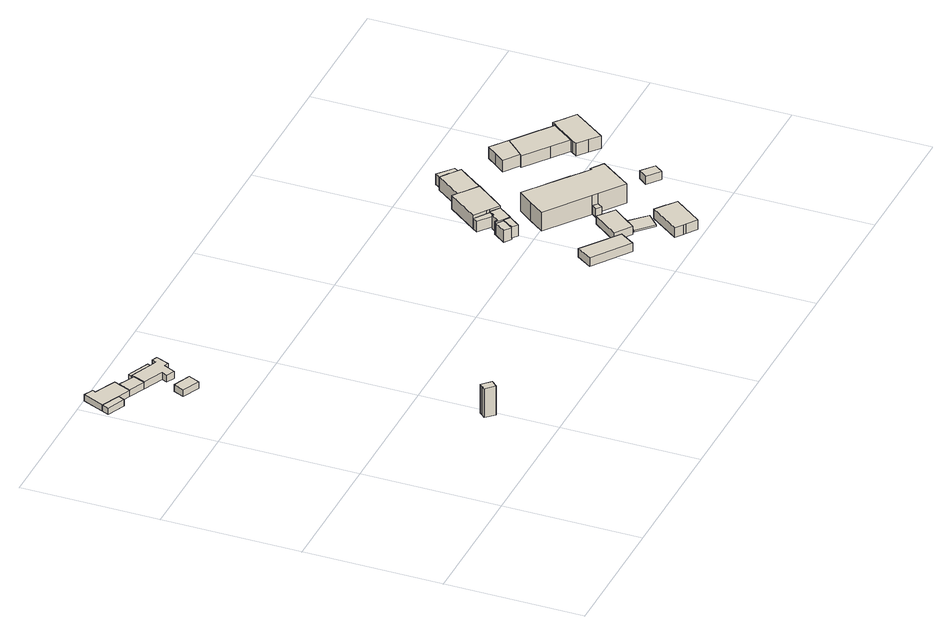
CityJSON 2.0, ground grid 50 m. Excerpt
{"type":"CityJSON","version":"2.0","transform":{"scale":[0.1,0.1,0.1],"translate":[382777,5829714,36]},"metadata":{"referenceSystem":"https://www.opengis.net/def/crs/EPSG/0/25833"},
"CityObjects":{
"building1":{"type":"Building","attributes":{"Gemeindeschluessel":"11000012","BezugspunktDach":"2200","function":"31001_2523","measuredHeight":11.24,"storeysAboveGround":1},"address":[{"country":"Germany","locality":"Berlin","thoroughfareNumber":"78 (16)","thoroughfareName":"Ruppiner Chaussee"}],"geometry":[{"type":"Solid","lod":"1","boundaries":[[[[0,1,2,3,4,5]],[[6,7,8,9,10,11]],[[6,11,5,4]],[[7,6,4,3]],[[8,7,3,2]],[[9,8,2,1]],[[10,9,1,0]],[[11,10,0,5]]]]}]},
"building2":{"type":"Building","attributes":{"Gemeindeschluessel":"11000012","function":"31001_2000"},"address":[{"country":"Germany","locality":"Berlin","thoroughfareNumber":"80 (3)","thoroughfareName":"Ruppiner Chaussee"}],"children":["building2-1","building2-2","building2-3","building2-4","building2-5"]},
"building2-1":{"type":"BuildingPart","attributes":{"BezugspunktDach":"2200","measuredHeight":3.24,"storeysAboveGround":1},"parents":["building2"],"geometry":[{"type":"MultiSurface","lod":"1","boundaries":[[[12,13,14,15,16,17,18,19,20,21,22,23,24,25]],[[26,27,28,29,30,31,32,33,34,35,36,37,38,39]],[[40,41,25,24]],[[27,42,40,26,24,23]],[[28,27,23,22]],[[43,44,28,22,21]],[[30,29,21,20]],[[31,30,20,19]],[[32,31,19,18]],[[33,32,18,17]],[[34,33,17,16]],[[35,34,16,15]],[[36,35,15,14]],[[37,36,14,13]],[[38,37,13,12]],[[39,38,12,25]],[[26,39,41,40]],[[26,40,42,27,45]],[[29,28,44,43]]]}]},
"building2-2":{"type":"BuildingPart","attributes":{"BezugspunktDach":"2200","measuredHeight":2.3,"storeysAboveGround":1},"parents":["building2"],"geometry":[{"type":"Solid","lod":"1","boundaries":[[[[43,46,47,44]],[[48,49,29,28]],[[48,28,44,47]],[[49,48,47,46]],[[29,49,46,43]],[[28,29,43,44]]]]}]},
"building2-3":{"type":"BuildingPart","attributes":{"BezugspunktDach":"2200","measuredHeight":2.64,"storeysAboveGround":1},"parents":["building2"],"geometry":[{"type":"MultiSurface","lod":"1","boundaries":[[[41,42,50,51]],[[52,27,39,53]],[[52,53,51,50],[52,54,55,53]],[[27,52,50,42]],[[53,39,41,51]],[[54,52,53,55]],[[39,56,26,40,41]],[[42,40,26,27]]]}]},
"building2-4":{"type":"BuildingPart","attributes":{"BezugspunktDach":"2200","measuredHeight":2.42,"storeysAboveGround":1},"parents":["building2"],"geometry":[{"type":"Solid","lod":"1","boundaries":[[[[57,55,54,58,59,60,61,62]],[[63,64,65,66,52,53,67,68]],[[63,68,62,61]],[[64,63,61,60]],[[65,64,60,59]],[[66,65,59,58]],[[52,66,58,54]],[[67,53,55,57]],[[53,52,54,55]],[[57,62,68,67]]]]}]},
"building2-5":{"type":"BuildingPart","attributes":{"BezugspunktDach":"2200","measuredHeight":2.42,"storeysAboveGround":1},"parents":["building2"],"geometry":[{"type":"Solid","lod":"1","boundaries":[[[[69,57,62,70]],[[68,67,71,72]],[[68,72,70,62]],[[71,67,57,69]],[[72,71,69,70]],[[67,68,62,57]]]]}]},
"building3":{"type":"Building","attributes":{"Gemeindeschluessel":"11000012","BezugspunktDach":"2200","function":"31001_2000","measuredHeight":2.71,"storeysAboveGround":1},"address":[{"country":"Germany","locality":"Berlin","thoroughfareNumber":"80 (1)","thoroughfareName":"Ruppiner Chaussee"}],"geometry":[{"type":"Solid","lod":"1","boundaries":[[[[73,74,75,76]],[[77,78,79,80]],[[77,80,76,75]],[[78,77,75,74]],[[79,78,74,73]],[[80,79,73,76]]]]}]},
"building4":{"type":"Building","attributes":{"Gemeindeschluessel":"11000012","BezugspunktDach":"2200","function":"31001_2720","measuredHeight":3.34,"storeysAboveGround":1},"address":[{"country":"Germany","locality":"Berlin","thoroughfareNumber":"78 (6)","thoroughfareName":"Ruppiner Chaussee"}],"geometry":[{"type":"Solid","lod":"1","boundaries":[[[[81,82,83,84]],[[85,86,87,88]],[[85,88,84,83]],[[86,85,83,82]],[[87,86,82,81]],[[88,87,81,84]]]]}]},
"building5":{"type":"Building","attributes":{"Gemeindeschluessel":"11000012","BezugspunktDach":"2200","function":"51009_1610","measuredHeight":4.54,"storeysAboveGround":0},"address":[{"country":"Germany","locality":"Berlin"}],"geometry":[{"type":"Solid","lod":"1","boundaries":[[[[89,90,91,92]],[[93,94,95,96]],[[93,96,92,91]],[[94,93,91,90]],[[95,94,90,89]],[[96,95,89,92]]]]}]},
"building6":{"type":"Building","attributes":{"Gemeindeschluessel":"11000012","function":"51009_1610"},"address":[{"country":"Germany","locality":"Berlin"}],"children":["building6-1","building6-2"]},
"building6-1":{"type":"BuildingPart","attributes":{"BezugspunktDach":"2200","measuredHeight":5.1,"storeysAboveGround":0},"parents":["building6"],"geometry":[{"type":"Solid","lod":"1","boundaries":[[[[97,98,99,100,101,102,103,104,105]],[[106,107,108,109,110,111,112,113,114]],[[106,114,105,104]],[[107,106,104,103]],[[108,107,103,102]],[[109,108,102,101]],[[110,109,101,100]],[[111,110,100,99]],[[112,111,99,98]],[[113,112,98,97]],[[114,115,116,113,97,105]],[[113,116,115,114]]]]}]},
"building6-2":{"type":"BuildingPart","attributes":{"BezugspunktDach":"2200","measuredHeight":5.05,"storeysAboveGround":0},"parents":["building6"],"geometry":[{"type":"Solid","lod":"1","boundaries":[[[[117,116,115,118]],[[114,113,119,120]],[[114,120,118,115]],[[119,113,116,117]],[[120,119,117,118]],[[115,116,113,114]]]]}]},
"building7":{"type":"Building","attributes":{"Gemeindeschluessel":"11000012","BezugspunktDach":"2200","function":"51009_1611","measuredHeight":3.15,"storeysAboveGround":0},"address":[{"country":"Germany","locality":"Berlin"}],"geometry":[{"type":"Solid","lod":"1","boundaries":[[[[121,122,123,124]],[[125,126,127,128]],[[125,128,124,123]],[[126,125,123,122]],[[127,126,122,121]],[[128,127,121,124]]]]}]},
"building8":{"type":"Building","attributes":{"Gemeindeschluessel":"11000012","BezugspunktDach":"2200","function":"51009_1611","measuredHeight":0.417,"storeysAboveGround":0},"address":[{"country":"Germany","locality":"Berlin"}],"geometry":[{"type":"Solid","lod":"1","boundaries":[[[[129,130,131,132]],[[133,134,135,136]],[[133,136,132,131]],[[134,133,131,130]],[[135,134,130,129]],[[136,135,129,132]]]]}]},
"building9":{"type":"Building","attributes":{"Gemeindeschluessel":"11000012","function":"31001_2720"},"address":[{"country":"Germany","locality":"Berlin","thoroughfareNumber":"78 (3)","thoroughfareName":"Ruppiner Chaussee"}],"children":["building9-1","building9-2"]},
"building9-1":{"type":"BuildingPart","attributes":{"BezugspunktDach":"2200","measuredHeight":6.36,"storeysAboveGround":1},"parents":["building9"],"geometry":[{"type":"MultiSurface","lod":"1","boundaries":[[[137,138,139,140,141,142,143,144]],[[145,146,147,148,149,150,151,152]],[[145,152,144,143]],[[146,145,143,142]],[[147,146,142,141]],[[148,147,141,140]],[[149,148,140,139]],[[150,149,139,138]],[[153,154,150,138,137]],[[155,153,151,137,144]],[[151,150,154,153]],[[152,151,153,155]]]}]},
"building9-2":{"type":"BuildingPart","attributes":{"BezugspunktDach":"2200","measuredHeight":4.23,"storeysAboveGround":1},"parents":["building9"],"geometry":[{"type":"MultiSurface","lod":"1","boundaries":[[[156,157,154,155,158]],[[152,150,159,160,161]],[[152,161,158,155]],[[159,150,154,157]],[[160,159,157,156]],[[161,160,156,158]],[[162,150,151,153,154]],[[152,155,153,163,151]]]}]},
"building10":{"type":"Building","attributes":{"Gemeindeschluessel":"11000012","BezugspunktDach":"2200","function":"51009_1611","measuredHeight":4.18,"storeysAboveGround":0},"address":[{"country":"Germany","locality":"Berlin"}],"geometry":[{"type":"Solid","lod":"1","boundaries":[[[[164,165,166,167,168,169,170,171]],[[172,173,174,175,176,177,178,179]],[[172,179,171,170]],[[173,172,170,169]],[[174,173,169,168]],[[175,174,168,167]],[[176,175,167,166]],[[177,176,166,165]],[[178,177,165,164]],[[179,178,164,171]]]]}]},
"building11":{"type":"Building","attributes":{"Gemeindeschluessel":"11000012","BezugspunktDach":"2200","function":"51009_1610","measuredHeight":3.31,"storeysAboveGround":0},"address":[{"country":"Germany","locality":"Berlin"}],"geometry":[{"type":"Solid","lod":"1","boundaries":[[[[180,181,182,183]],[[184,185,186,187]],[[184,187,183,182]],[[185,184,182,181]],[[186,185,181,180]],[[187,186,180,183]]]]}]},
"building12":{"type":"Building","attributes":{"Gemeindeschluessel":"11000012","function":"31001_2720"},"address":[{"country":"Germany","locality":"Berlin","thoroughfareNumber":"78 (2)","thoroughfareName":"Ruppiner Chaussee"}],"children":["building12-1","building12-2"]},
"building12-1":{"type":"BuildingPart","attributes":{"BezugspunktDach":"2200","measuredHeight":8.93,"storeysAboveGround":2},"parents":["building12"],"geometry":[{"type":"MultiSurface","lod":"1","boundaries":[[[188,189,190,191,192,193,194,195,196,197,198,199]],[[200,201,202,203,204,205,206,207,208,209,210,211]],[[200,211,199,198]],[[201,200,198,197]],[[202,201,197,196]],[[212,213,202,196,195]],[[204,203,195,194]],[[205,204,194,193]],[[206,205,193,192]],[[207,206,192,191]],[[208,207,191,190]],[[209,208,190,189]],[[210,209,189,188]],[[211,210,188,199]],[[214,203,202,213,212]]]}]},
"building12-2":{"type":"BuildingPart","attributes":{"BezugspunktDach":"2200","measuredHeight":6.34,"storeysAboveGround":2},"parents":["building12"],"geometry":[{"type":"Solid","lod":"1","boundaries":[[[[212,215,216,213]],[[217,218,203,202]],[[217,202,213,216]],[[218,217,216,215]],[[203,218,215,212]],[[202,203,212,213]]]]}]},
"building13":{"type":"Building","attributes":{"Gemeindeschluessel":"11000012","BezugspunktDach":"2200","function":"31001_2463","measuredHeight":5.71,"storeysAboveGround":1},"address":[{"country":"Germany","locality":"Berlin","thoroughfareNumber":"78 (4)","thoroughfareName":"Ruppiner Chaussee"}],"geometry":[{"type":"Solid","lod":"1","boundaries":[[[[219,220,221,222,223,224,225,226]],[[227,228,229,230,231,148,232,146]],[[227,146,226,225]],[[228,227,225,224]],[[229,228,224,223]],[[230,229,223,222]],[[231,230,222,221]],[[148,231,221,220]],[[232,148,220,219]],[[146,232,219,226]]]]}]},
"building14":{"type":"Building","attributes":{"Gemeindeschluessel":"11000012","BezugspunktDach":"2200","function":"31001_2723","measuredHeight":5,"storeysAboveGround":1},"address":[{"country":"Germany","locality":"Berlin","thoroughfareNumber":"78 (5)","thoroughfareName":"Ruppiner Chaussee"}],"geometry":[{"type":"Solid","lod":"1","boundaries":[[[[233,234,235,236]],[[237,238,239,240]],[[237,240,236,235]],[[238,237,235,234]],[[239,238,234,233]],[[240,239,233,236]]]]}]},
"building15":{"type":"Building","attributes":{"Gemeindeschluessel":"11000012","BezugspunktDach":"2200","function":"31001_2723","measuredHeight":3.12,"storeysAboveGround":1},"address":[{"country":"Germany","locality":"Berlin","thoroughfareNumber":"78 (7)","thoroughfareName":"Ruppiner Chaussee"}],"geometry":[{"type":"Solid","lod":"1","boundaries":[[[[241,242,243,244]],[[245,246,247,248]],[[245,248,244,243]],[[246,245,243,242]],[[247,246,242,241]],[[248,247,241,244]]]]}]},
"building16":{"type":"Building","attributes":{"name":"Forstamt Tegel","Gemeindeschluessel":"11000012","function":"31001_1223"},"address":[{"country":"Germany","locality":"Berlin","thoroughfareNumber":"78 (1)","thoroughfareName":"Ruppiner Chaussee"}],"children":["building16-1","building16-2"]},
"building16-1":{"type":"BuildingPart","attributes":{"BezugspunktDach":"2200","measuredHeight":5.82,"storeysAboveGround":1},"parents":["building16"],"geometry":[{"type":"MultiSurface","lod":"1","boundaries":[[[249,250,251,252,253,254,255,256,257]],[[258,259,260,261,262,263,264,265,266]],[[258,266,257,256]],[[261,260,254,253]],[[262,261,253,252]],[[263,262,252,251]],[[264,263,251,250]],[[265,264,250,249]],[[266,265,249,257]],[[259,258,256,255]],[[260,267,268,254]],[[259,255,268,269,267,270]]]}]},
"building16-2":{"type":"BuildingPart","attributes":{"BezugspunktDach":"2200","measuredHeight":6.08,"storeysAboveGround":1},"parents":["building16"],"geometry":[{"type":"MultiSurface","lod":"1","boundaries":[[[271,272,273,274,275,276]],[[277,278,260,267,258,279]],[[277,279,276,275]],[[278,277,275,274]],[[260,278,274,273]],[[268,254,273,272]],[[280,256,255,268,281,272,271]],[[279,258,271,276]],[[267,260,254,268]],[[258,259,255,256,280]],[[267,281,268,255,259]]]}]},
"building17":{"type":"Building","attributes":{"Gemeindeschluessel":"11000012","BezugspunktDach":"2200","function":"31001_1210","measuredHeight":6.36,"storeysAboveGround":1},"address":[{"country":"Germany","locality":"Berlin","thoroughfareNumber":"78","thoroughfareName":"Ruppiner Chaussee"}],"geometry":[{"type":"Solid","lod":"1","boundaries":[[[[282,283,284,285,286,287,288,289,290,291,292]],[[293,294,295,296,297,298,299,300,301,302,303]],[[293,303,292,291]],[[294,293,291,290]],[[295,294,290,289]],[[296,295,289,288]],[[297,296,288,287]],[[298,297,287,286]],[[299,298,286,285]],[[300,299,285,284]],[[301,300,284,283]],[[302,301,283,282]],[[303,302,282,292]]]]}]}
},
"vertices":[
[476,214,129],[498,236,129],[497,236,129],[467,266,129],[458,256,129],[446,244,129],[458,256,16],[467,266,16],[497,236,16],[498,236,16],[476,214,16],[446,244,16],
[269,1309,33],[260,1290,33],[291,1276,33],[300,1295,33],[310,1318,33],[326,1311,33],[346,1360,33],[326,1368,33],[319,1353,33],[298,1361,33],[217,1395,33],[213,1386,33],[206,1369,33],[195,1342,33],[206,1369,6],[213,1386,6],[217,1395,6],[298,1361,6],[319,1353,6],[326,1368,6],[346,1360,6],[326,1311,6],[310,1318,6],[300,1295,6],[291,1276,6],[260,1290,6],[269,1309,6],[195,1342,6],[206,1369,32],[195,1342,32],[213,1386,32],[298,1361,29],[217,1395,29],[212,1382,6],
[304,1375,29],[224,1410,29],[224,1410,6],[304,1375,6],
[155,1415,32],[136,1369,32],[155,1415,6],[136,1369,6],[155,1415,30],[136,1369,30],[198,1350,6],
[89,1390,30],[163,1434,30],[85,1470,30],[90,1482,30],[56,1498,30],[21,1420,30],[56,1498,6],[90,1482,6],[85,1470,6],[163,1434,6],[89,1390,6],[21,1420,6],
[78,1366,30],[10,1394,30],[78,1366,6],[10,1394,6],
[267,1180,31],[286,1220,31],[222,1247,31],[204,1208,31],[222,1247,4],[286,1220,4],[267,1180,4],[204,1208,4],
[1529,163,57],[1565,217,57],[1432,315,57],[1393,260,57],[1432,315,24],[1565,217,24],[1529,163,24],[1393,260,24],
[1470,544,69],[1500,584,69],[1480,599,69],[1450,558,69],[1480,599,26],[1500,584,26],[1470,544,26],[1450,558,26],
[1480,599,71],[1500,584,71],[1538,635,71],[1504,658,71],[1491,639,71],[1486,643,71],[1467,616,71],[1458,621,71],[1455,617,71],[1458,621,20],[1467,616,20],[1486,643,20],[1491,639,20],[1504,658,20],[1538,635,20],[1500,584,20],[1480,599,20],[1455,617,20],[1455,617,66],[1480,599,66],
[1450,558,66],[1425,577,66],[1450,558,20],[1425,577,20],
[1620,200,57],[1690,289,57],[1633,334,57],[1562,242,57],[1633,334,25],[1690,289,25],[1620,200,25],[1562,242,25],
[1685,144,37],[1730,186,37],[1674,240,37],[1628,198,37],[1674,240,32],[1730,186,32],[1685,144,32],[1628,198,32],
[1495,665,79],[1504,658,79],[1538,635,79],[1620,742,79],[1577,774,79],[1553,792,79],[1535,805,79],[1451,695,79],[1535,805,26],[1553,792,26],[1577,774,26],[1620,742,26],[1538,635,26],[1504,658,26],[1495,665,26],[1451,695,26],[1495,665,68],[1504,658,68],[1451,695,68],
[1486,643,68],[1491,639,68],[1439,678,68],[1491,639,26],[1486,643,26],[1439,678,26],[1504,658,29],[1495,665,45],
[1672,42,71],[1681,36,71],[1718,10,71],[1794,113,71],[1766,134,71],[1758,141,71],[1722,168,71],[1644,62,71],[1722,168,34],[1758,141,34],[1766,134,34],[1794,113,34],[1718,10,34],[1681,36,34],[1672,42,34],[1644,62,34],
[1682,335,62],[1695,353,62],[1677,367,62],[1663,349,62],[1677,367,29],[1695,353,29],[1682,335,29],[1663,349,29],
[1677,367,102],[1695,353,102],[1783,288,102],[1822,342,102],[1866,402,102],[1821,434,102],[1819,427,102],[1762,471,102],[1689,527,102],[1605,591,102],[1563,537,102],[1522,482,102],[1563,537,28],[1605,591,28],[1689,527,28],[1762,471,28],[1819,427,28],[1821,434,28],[1866,402,28],[1822,342,28],[1783,288,28],[1695,353,28],[1677,367,28],[1522,482,28],[1762,471,91],[1689,527,91],[1762,471,64],
[1771,483,91],[1698,538,91],[1698,538,28],[1771,483,28],
[1586,767,77],[1620,742,77],[1691,836,77],[1657,861,77],[1653,864,77],[1628,882,77],[1622,886,77],[1553,792,77],[1622,886,26],[1628,882,26],[1653,864,26],[1657,861,26],[1691,836,26],[1586,767,26],
[1685,841,70],[1700,862,70],[1645,907,70],[1628,882,70],[1645,907,29],[1700,862,29],[1685,841,29],[1628,882,29],
[1953,234,60],[1977,266,60],[1931,303,60],[1905,272,60],[1931,303,29],[1977,266,29],[1953,234,29],[1905,272,29],
[1934,619,73],[1994,573,73],[2024,614,73],[2054,654,73],[1996,698,73],[1914,759,73],[1880,723,73],[1851,693,73],[1845,687,73],[1851,693,28],[1880,723,28],[1914,759,28],[1996,698,28],[2054,654,28],[2024,614,28],[1994,573,28],[1934,619,28],[1845,687,28],[1883,726,28],[1883,726,73],[1883,726,65],[1881,724,28],
[1851,693,74],[1883,726,74],[1914,759,74],[1854,805,74],[1826,769,74],[1797,733,74],[1826,769,28],[1854,805,28],[1797,733,28],[1851,693,50],[1883,726,56],
[2012,517,78],[2048,488,78],[2136,609,78],[2098,636,78],[2061,664,78],[2054,654,78],[2037,632,78],[2002,583,78],[1994,573,78],[1986,562,78],[1975,546,78],[1986,562,29],[1994,573,29],[2002,583,29],[2037,632,29],[2054,654,29],[2061,664,29],[2098,636,29],[2136,609,29],[2048,488,29],[2012,517,29],[1975,546,29]
]}
